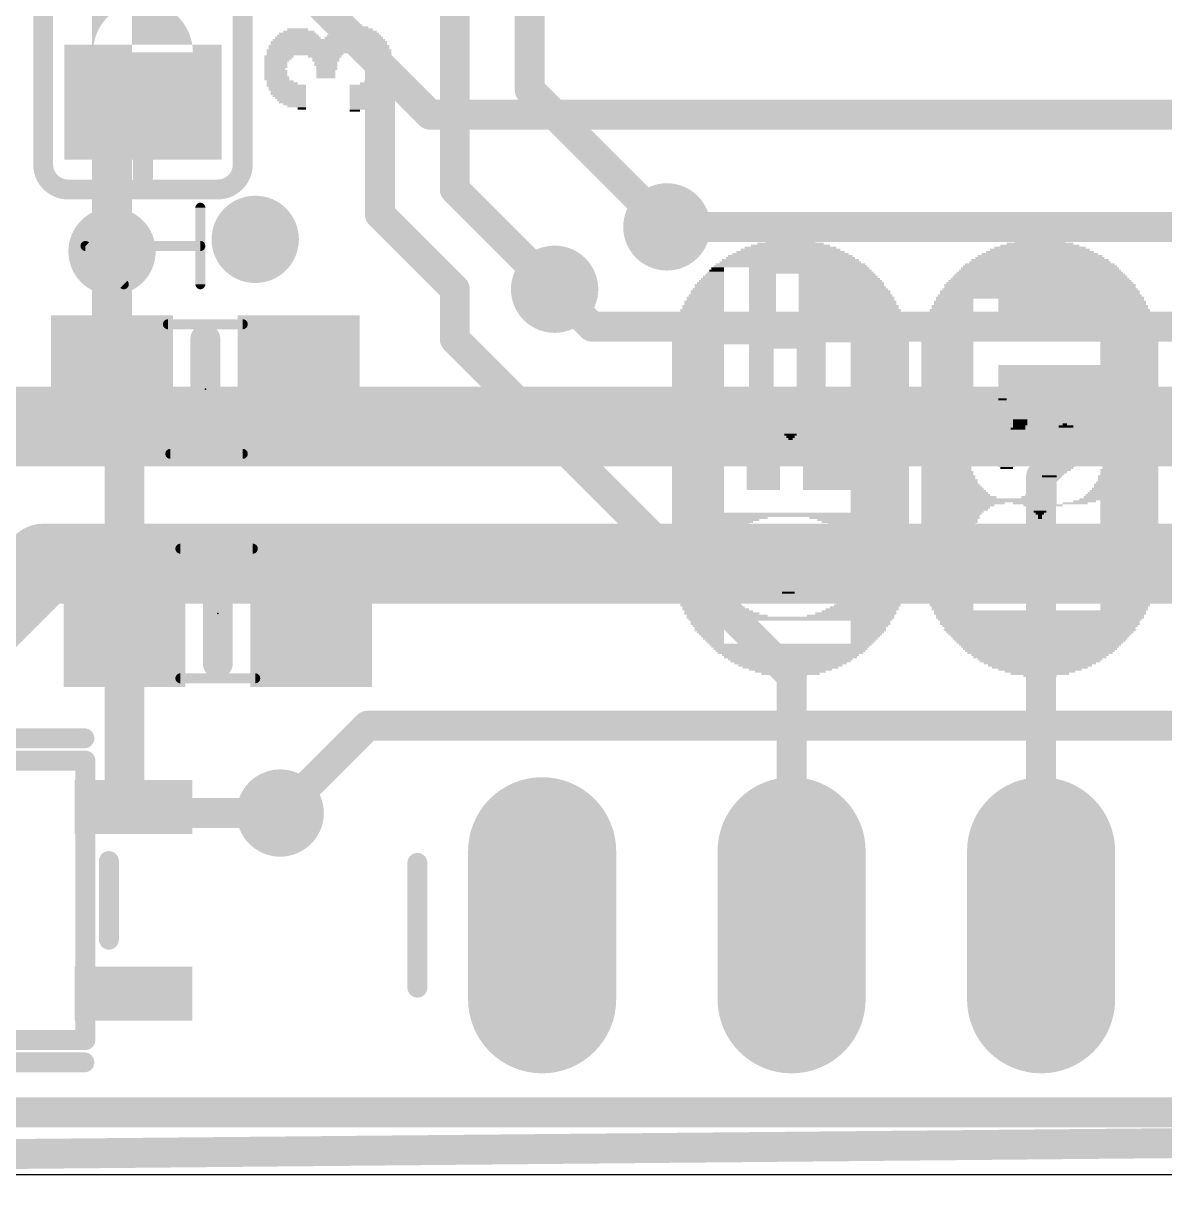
# Model space of a CAD drawing. Extents: x -3.4 to 68.6, y -0.2 to 53.3.
# Drawn here: x 22.66 to 34.28, y -0.15 to 11.73 of the extents above; entities that cross this region are included whole.
import ezdxf

# ---------------------------------------------------------------- set-up
doc = ezdxf.new("R2010")
doc.units = 0
for name, color, linetype in [('1', 12, 'CONTINUOUS'), ('16', 132, 'CONTINUOUS'), ('17', 110, 'CONTINUOUS'), ('18', 3, 'CONTINUOUS'), ('20', 53, 'CONTINUOUS'), ('200', 4, 'CONTINUOUS'), ('21', 40, 'CONTINUOUS'), ('23', 53, 'CONTINUOUS'), ('31', 253, 'CONTINUOUS'), ('51', 253, 'CONTINUOUS')]:
    doc.layers.add(name, color=color, linetype=linetype)

# ---------------------------------------------------------------- blocks, each defined once
blk = doc.blocks.new('RECT')
blk.add_solid([(-0.5, -0.5), (0.5, -0.5), (-0.5, 0.5), (0.5, 0.5)])
blk = doc.blocks.new('LONGP100')
at = {"const_width": 1}
blk.add_lwpolyline([(-0.5, 0), (0.5, 0)], dxfattribs=at)
at = {"const_width": 0.5}
for points in [[(-0.5, 0.25, 1), (-0.5, -0.25)], [(0.5, -0.25, 1), (0.5, 0.25)]]:
    blk.add_lwpolyline(points, format="xyb", dxfattribs=at)
blk = doc.blocks.new('ROUNDV')
at = {"const_width": 0.5}
blk.add_lwpolyline([(0, -0.25, 1), (0, 0.25, 1), (0, -0.25)], format="xyb", dxfattribs=at)

msp = doc.modelspace()

# ---------------------------------------------------------------- linework, layer by layer
at = {"layer": '1'}
for points, const_width in [([(27.813, 19.177), (27.813, 11.049)], 0.3048), ([(27.051, 18.923), (27.051, 10.033)], 0.3048), ([(26.289, 11.303), (25.4, 12.192)], 0.3048), ([(26.289, 9.779), (26.289, 11.303)], 0.3048), ([(27.813, 11.049), (29.21, 9.652)], 0.3048), ([(23.876, 10.922), (23.561, 10.607)], 0.4064), ([(23.561, 10.607), (23.561, 9.4022)], 0.4064), ([(27.051, 10.033), (28.067, 9.017)], 0.3048), ([(27.051, 9.017), (26.289, 9.779)], 0.3048), ([(23.561, 8.001), (23.561, 9.4022)], 0.4064), ([(27.051, 8.509), (27.051, 9.017)], 0.3048), ([(30.48, 5.08), (27.051, 8.509)], 0.3048), ([(23.561, 8.001), (23.688, 7.874)], 0.4064), ([(23.688, 7.874), (23.688, 5.715)], 0.4064), ([(33.02, 7.112), (33.655, 7.747)], 0.3048), ([(33.655, 7.747), (48.895, 7.747)], 0.3048), ([(33.02, 2.54), (33.02, 7.112)], 0.3048), ([(23.688, 3.835), (23.688, 5.715)], 0.4064), ([(30.48, 2.54), (30.48, 5.08)], 0.3048), ([(23.688, 3.835), (23.6881, 3.835)], 0.4064), ([(23.6881, 3.835), (23.7791, 3.744)], 0.4064), ([(23.84, 3.6831), (23.7791, 3.744)], 0.4064), ([(23.84, 3.683), (23.84, 3.6831)], 0.4064), ([(25.273, 3.683), (23.84, 3.683)], 0.3048), ([(67.945, 0.635), (0, 0)], 0.3048)]:
    msp.add_lwpolyline(points, dxfattribs=dict(at, const_width=const_width))
for points, const_width in [([(26.3652, 11.303, 1), (26.2128, 11.303)], 0.1524), ([(26.2351, 11.2491, 1), (26.3429, 11.3569)], 0.1524), ([(27.8669, 11.1029, 1), (27.7591, 10.9951)], 0.1524), ([(23.9478, 10.8502, 1), (23.8042, 10.9938)], 0.2032), ([(27.7368, 11.049, 1), (27.8892, 11.049)], 0.1524), ([(23.6626, 10.607, 1), (23.4594, 10.607)], 0.2032), ([(23.4892, 10.6788, 1), (23.6328, 10.5352)], 0.2032), ([(27.1049, 10.0869, 1), (26.9971, 9.9791)], 0.1524), ([(26.9748, 10.033, 1), (27.1272, 10.033)], 0.1524), ([(26.3429, 9.8329, 1), (26.2351, 9.7251)], 0.1524), ([(26.2128, 9.779, 1), (26.3652, 9.779)], 0.1524), ([(29.1561, 9.5981, 1), (29.2639, 9.7059)], 0.1524), ([(23.6626, 9.4022, 1), (23.4594, 9.4022)], 0.2032), ([(23.4594, 9.4022, 1), (23.6626, 9.4022)], 0.2032), ([(27.1272, 9.017, 1), (26.9748, 9.017)], 0.1524), ([(26.9971, 8.9631, 1), (27.1049, 9.0709)], 0.1524), ([(28.0131, 8.9631, 1), (28.1209, 9.0709)], 0.1524), ([(27.1049, 8.5629, 1), (26.9971, 8.4551)], 0.1524), ([(26.9748, 8.509, 1), (27.1272, 8.509)], 0.1524), ([(23.6328, 8.0728, 1), (23.4892, 7.9292)], 0.2032), ([(23.4594, 8.001, 1), (23.6626, 8.001)], 0.2032), ([(23.7896, 7.874, 1), (23.5864, 7.874)], 0.2032), ([(23.6162, 7.8022, 1), (23.7598, 7.9458)], 0.2032), ([(33.655, 7.8232, 1), (33.655, 7.6708)], 0.1524), ([(33.7089, 7.6931, 1), (33.6011, 7.8009)], 0.1524), ([(33.0962, 7.112, 1), (32.9438, 7.112)], 0.1524), ([(32.9661, 7.1659, 1), (33.0739, 7.0581)], 0.1524), ([(23.7896, 5.715, 1), (23.5864, 5.715)], 0.2032), ([(23.5864, 5.715, 1), (23.7896, 5.715)], 0.2032), ([(30.5562, 5.08, 1), (30.4038, 5.08)], 0.1524), ([(30.4261, 5.0261, 1), (30.5339, 5.1339)], 0.1524), ([(23.688, 3.9366, 1), (23.688, 3.7334)], 0.2032), ([(23.5864, 3.835, 1), (23.7896, 3.835)], 0.2032), ([(23.7599, 3.9068, 1), (23.6163, 3.7632)], 0.2032), ([(23.8509, 3.8158, 1), (23.7073, 3.6722)], 0.2032), ([(23.6881, 3.7334, 1), (23.6881, 3.9366)], 0.2032), ([(23.7073, 3.6722, 1), (23.8509, 3.8158)], 0.2032), ([(23.9416, 3.6831, 1), (23.7384, 3.6831)], 0.2032), ([(23.7682, 3.6113, 1), (23.9118, 3.7549)], 0.2032), ([(23.84, 3.7592, 1), (23.84, 3.6068)], 0.1524), ([(25.273, 3.6068, 1), (25.273, 3.7592)], 0.1524), ([(23.7384, 3.683, 1), (23.9416, 3.683)], 0.2032), ([(30.4038, 2.54, 1), (30.5562, 2.54)], 0.1524), ([(32.9438, 2.54, 1), (33.0962, 2.54)], 0.1524)]:
    msp.add_lwpolyline(points, format="xyb", dxfattribs=dict(at, const_width=const_width))
at = {"layer": '16'}
for points, const_width in [([(23.561, 9.4022), (23.561, 15.682)], 0.4064), ([(25.4, 12.192), (26.797, 10.795)], 0.3048), ([(26.797, 10.795), (48.895, 10.795)], 0.3048), ([(29.21, 9.652), (59.817, 9.652)], 0.3048), ([(28.067, 9.017), (28.448, 8.636)], 0.3048), ([(28.448, 8.636), (62.357, 8.636)], 0.3048), ([(21.336, 7.62), (44.831, 7.62)], 0.8128), ([(22.86, 6.223), (22.225, 5.588)], 0.8128), ([(37.592, 6.223), (22.86, 6.223)], 0.8128), ([(26.162, 4.572), (25.273, 3.683)], 0.3048), ([(35.306, 4.572), (26.162, 4.572)], 0.3048), ([(67.945, 0.635), (0.889, 0.635)], 0.3048)]:
    msp.add_lwpolyline(points, dxfattribs=dict(at, const_width=const_width))
for points, const_width in [([(26.797, 10.8712, 1), (26.797, 10.7188)], 0.1524), ([(26.7431, 10.7411, 1), (26.8509, 10.8489)], 0.1524), ([(29.21, 9.7282, 1), (29.21, 9.5758)], 0.1524), ([(23.4594, 9.4022, 1), (23.6626, 9.4022)], 0.2032), ([(28.1209, 9.0709, 1), (28.0131, 8.9631)], 0.1524), ([(28.448, 8.7122, 1), (28.448, 8.5598)], 0.1524), ([(28.3941, 8.5821, 1), (28.5019, 8.6899)], 0.1524), ([(22.86, 6.4262, 1), (22.86, 6.0198)], 0.4064), ([(23.0037, 6.0793, 1), (22.7163, 6.3667)], 0.4064), ([(26.162, 4.6482, 1), (26.162, 4.4958)], 0.1524), ([(26.2159, 4.5181, 1), (26.1081, 4.6259)], 0.1524), ([(25.2191, 3.7369, 1), (25.3269, 3.6291)], 0.1524)]:
    msp.add_lwpolyline(points, format="xyb", dxfattribs=dict(at, const_width=const_width))
at = {"layer": '20'}
msp.add_line((65.04, 0), (1, 0), dxfattribs=at)
at = {"layer": '21'}
for points, const_width in [([(22.86, 10.287), (22.86, 14.351)], 0.2032), ([(24.892, 14.351), (24.892, 10.287)], 0.2032), ([(24.638, 10.033), (23.114, 10.033)], 0.2032), ([(24.511, 8.509), (24.511, 7.493)], 0.3048), ([(24.638, 5.207), (24.638, 6.223)], 0.3048), ([(23.279, 4.444), (21.679, 4.444)], 0.2032), ([(23.529, 3.194), (23.529, 2.394)], 0.2032), ([(23.279, 1.144), (21.679, 1.144)], 0.2032)]:
    msp.add_lwpolyline(points, dxfattribs=dict(at, const_width=const_width))
for points, const_width in [([(22.86, 10.287, 0.4142), (23.114, 10.033)], 0.2032), ([(22.9108, 10.287, 1), (22.8092, 10.287)], 0.1016), ([(22.8092, 10.287, 1), (22.9108, 10.287)], 0.1016), ([(24.638, 10.033, 0.4142), (24.892, 10.287)], 0.2032), ([(24.9428, 10.287, 1), (24.8412, 10.287)], 0.1016), ([(24.8412, 10.287, 1), (24.9428, 10.287)], 0.1016), ([(23.114, 10.0838, 1), (23.114, 9.9822)], 0.1016), ([(23.114, 9.9822, 1), (23.114, 10.0838)], 0.1016), ([(24.638, 10.0838, 1), (24.638, 9.9822)], 0.1016), ([(24.638, 9.9822, 1), (24.638, 10.0838)], 0.1016), ([(24.5872, 8.509, 1), (24.4348, 8.509)], 0.1524), ([(24.4348, 7.493, 1), (24.5872, 7.493)], 0.1524), ([(24.7142, 6.223, 1), (24.5618, 6.223)], 0.1524), ([(24.5618, 5.207, 1), (24.7142, 5.207)], 0.1524), ([(23.279, 4.3932, 1), (23.279, 4.4948)], 0.1016), ([(23.5798, 3.194, 1), (23.4782, 3.194)], 0.1016), ([(23.4782, 2.394, 1), (23.5798, 2.394)], 0.1016), ([(23.279, 1.0932, 1), (23.279, 1.1948)], 0.1016)]:
    msp.add_lwpolyline(points, format="xyb", dxfattribs=dict(at, const_width=const_width))
at = {"layer": '23'}
for p in [(24.511, 8.001), (24.638, 5.715)]:
    msp.add_point(p, dxfattribs=at)
at = {"layer": '51'}
for points, const_width in [([(23.749, 11.43, 1), (24.003, 11.43)], 1.27), ([(23.9268, 10.668, 1), (23.8252, 10.668)], 0.1016), ([(23.8252, 10.16, 1), (23.9268, 10.16)], 0.1016), ([(24.4856, 9.8474, 1), (24.4348, 9.8474)], 0.0508), ([(23.3088, 9.4756, 1), (23.2728, 9.4396)], 0.0508), ([(23.2908, 9.483, 1), (23.2908, 9.4322)], 0.0508), ([(24.4602, 9.4322, 1), (24.4602, 9.483)], 0.0508), ([(23.6626, 9.0498, 1), (23.6986, 9.0858)], 0.0508), ([(24.4348, 9.0678, 1), (24.4856, 9.0678)], 0.0508), ([(24.13, 8.6864, 1), (24.13, 8.6356)], 0.0508), ([(24.892, 8.6356, 1), (24.892, 8.6864)], 0.0508), ([(24.155, 7.3664, 1), (24.155, 7.3156)], 0.0508), ([(24.892, 7.3156, 1), (24.892, 7.3664)], 0.0508), ([(24.257, 6.4004, 1), (24.257, 6.3496)], 0.0508), ([(24.994, 6.3496, 1), (24.994, 6.4004)], 0.0508), ([(24.257, 5.0804, 1), (24.257, 5.0296)], 0.0508), ([(25.019, 5.0296, 1), (25.019, 5.0804)], 0.0508), ([(23.3402, 4.2164, 1), (23.2386, 4.2164)], 0.1016), ([(23.2894, 4.1656, 1), (23.2894, 4.2672)], 0.1016), ([(26.7208, 3.175, 1), (26.6192, 3.175)], 0.1016), ([(26.6192, 1.905, 1), (26.7208, 1.905)], 0.1016), ([(23.2894, 1.3208, 1), (23.2894, 1.4224)], 0.1016), ([(23.2386, 1.3716, 1), (23.3402, 1.3716)], 0.1016)]:
    msp.add_lwpolyline(points, format="xyb", dxfattribs=dict(at, const_width=const_width))
for points, const_width in [([(23.876, 10.668), (23.876, 10.16)], 0.2032), ([(24.4602, 9.0678), (24.4602, 9.8474)], 0.1016), ([(23.6806, 9.0678), (23.2908, 9.4576)], 0.1016), ([(23.2908, 9.4576), (24.4602, 9.4576)], 0.1016), ([(24.13, 8.661), (24.892, 8.661)], 0.1016), ([(24.155, 7.341), (24.892, 7.341)], 0.1016), ([(24.994, 6.375), (24.257, 6.375)], 0.1016), ([(25.019, 5.055), (24.257, 5.055)], 0.1016), ([(21.6686, 4.2164), (23.2894, 4.2164)], 0.2032), ([(23.2894, 4.2164), (23.2894, 1.3716)], 0.2032), ([(26.67, 3.175), (26.67, 1.905)], 0.2032), ([(23.2894, 1.3716), (21.6686, 1.3716)], 0.2032)]:
    msp.add_lwpolyline(points, dxfattribs=dict(at, const_width=const_width))

# ---------------------------------------------------------------- block references
at = {"layer": '1'}
for p, xscale, yscale, rotation in [((23.876, 10.922), 1.1684, 1.6002, 90), ((23.688, 5.715), 1.24, 1.5, 180), ((25.588, 5.715), 1.24, 1.5, 180), ((23.7791, 3.744), 0.55, 1.2, 270), ((23.7791, 1.844), 0.55, 1.2, 270)]:
    msp.add_blockref('RECT', p, dxfattribs=dict(at, xscale=xscale, yscale=yscale, rotation=rotation))
at = {"layer": '1', "xscale": 1.24, "yscale": 1.5}
for p in [(23.561, 8.001), (25.461, 8.001)]:
    msp.add_blockref('RECT', p, dxfattribs=at)
at = {"layer": '17', "xscale": 1.508, "yscale": 1.508, "rotation": 90}
for p in [(27.94, 2.54), (27.94, 2.54), (30.48, 2.54), (30.48, 2.54), (33.02, 2.54), (33.02, 2.54)]:
    msp.add_blockref('LONGP100', p, dxfattribs=at)
at = {"layer": '18', "xscale": 0.889, "yscale": 0.889}
for p in [(29.21, 9.652), (29.21, 9.652), (25.019, 9.525), (25.019, 9.525), (23.561, 9.4022), (23.561, 9.4022), (28.067, 9.017), (28.067, 9.017), (25.273, 3.683), (25.273, 3.683)]:
    msp.add_blockref('ROUNDV', p, dxfattribs=at)
at = {"layer": '200', "yscale": 0.0212}
for p, xscale in [((25.4625, 11.6412), 0.3175), ((25.4519, 11.6624), 0.2117), ((26.0234, 11.6412), 0.4656), ((26.0128, 11.6624), 0.4022), ((26.0128, 11.6835), 0.3175), ((26.0128, 11.7047), 0.1905), ((25.7694, 11.5354), 1.1853), ((25.7694, 11.5142), 1.1853), ((25.7694, 11.5565), 1.143), ((25.4519, 11.5777), 0.4657), ((25.4519, 11.5989), 0.4233), ((25.4519, 11.62), 0.381), ((26.0234, 11.5777), 0.5926), ((26.0234, 11.5989), 0.5503), ((26.0234, 11.62), 0.508), ((25.7694, 11.4507), 1.27), ((25.5471, 11.4295), 0.8255), ((25.526, 11.4084), 0.7831), ((25.7694, 11.493), 1.2276), ((25.7694, 11.4719), 1.2276), ((26.235, 11.4295), 0.3387), ((26.2668, 11.4084), 0.2752), ((25.2614, 11.3872), 0.2963), ((25.2508, 11.366), 0.2752), ((25.2402, 11.3449), 0.254), ((25.2297, 11.3237), 0.2328), ((25.2297, 11.3025), 0.2328), ((25.2297, 11.2814), 0.2328), ((25.7271, 11.3872), 0.3387), ((25.7376, 11.366), 0.2752), ((25.7376, 11.3449), 0.2752), ((25.7376, 11.3237), 0.2328), ((25.7376, 11.3025), 0.2328), ((25.7482, 11.2814), 0.2117), ((26.2774, 11.3872), 0.254), ((26.2985, 11.3449), 0.254), ((26.288, 11.366), 0.2328), ((26.3091, 11.3237), 0.2328), ((26.3091, 11.3025), 0.2328), ((26.3091, 11.2814), 0.2328), ((25.2402, 11.1756), 0.254), ((25.2402, 11.1544), 0.254), ((25.2191, 11.2602), 0.2117), ((25.2297, 11.2391), 0.2328), ((25.2297, 11.2179), 0.2328), ((25.2297, 11.1967), 0.2328), ((25.7482, 11.2602), 0.2117), ((25.7376, 11.2391), 0.1905), ((25.7376, 11.2179), 0.1905), ((25.7376, 11.1967), 0.1905), ((25.7376, 11.1756), 0.1905), ((26.2774, 11.1544), 0.254), ((26.288, 11.1756), 0.2328), ((26.3091, 11.2602), 0.2328), ((26.3091, 11.2391), 0.2328), ((26.3091, 11.2179), 0.2328), ((26.3091, 11.1967), 0.2328), ((25.272, 11.1332), 0.2752), ((25.2932, 11.1121), 0.3175), ((25.3355, 11.0909), 0.4022), ((25.3461, 11.0697), 0.381), ((25.3461, 11.0486), 0.381), ((26.1927, 11.0909), 0.4233), ((26.1821, 11.0697), 0.4022), ((26.1821, 11.0486), 0.4022), ((26.2456, 11.1121), 0.3175), ((26.2668, 11.1332), 0.2752), ((25.3567, 11.0274), 0.3598), ((25.3567, 11.0062), 0.3598), ((25.3672, 10.9851), 0.3387), ((25.3778, 10.9639), 0.3175), ((25.3884, 10.9427), 0.2963), ((25.399, 10.9216), 0.2752), ((26.1821, 11.0274), 0.4022), ((26.1715, 11.0062), 0.381), ((26.1504, 10.9427), 0.3387), ((26.1398, 10.9216), 0.3175), ((26.161, 10.9851), 0.3598), ((26.161, 10.9639), 0.3598), ((25.4201, 10.9004), 0.2328), ((25.4413, 10.8792), 0.1905), ((25.4942, 10.8581), 0.0847), ((26.1186, 10.9004), 0.2752), ((26.108, 10.8792), 0.254), ((26.0763, 10.8581), 0.1905), ((26.034, 10.8369), 0.1058), ((30.4682, 9.5035), 0.508), ((30.4682, 9.5246), 0.254), ((33.0081, 9.5035), 0.508), ((33.0081, 9.5246), 0.254), ((30.4682, 9.3765), 1.1853), ((30.4682, 9.3976), 1.1006), ((30.4682, 9.4188), 1.016), ((30.4682, 9.44), 0.9313), ((30.4682, 9.4611), 0.8043), ((30.4682, 9.4823), 0.6773), ((33.0081, 9.3765), 1.1853), ((33.0081, 9.3976), 1.1006), ((33.0081, 9.4188), 1.016), ((33.0081, 9.44), 0.9313), ((33.0081, 9.4611), 0.8043), ((33.0081, 9.4823), 0.6773), ((30.4682, 9.2706), 1.5239), ((30.4682, 9.2918), 1.4393), ((30.4682, 9.313), 1.3969), ((30.4682, 9.3341), 1.3123), ((30.4682, 9.3553), 1.27), ((33.0081, 9.2706), 1.5239), ((33.0081, 9.2918), 1.4393), ((33.0081, 9.313), 1.3969), ((33.0081, 9.3341), 1.3123), ((33.0081, 9.3553), 1.2699), ((29.6851, 9.1436), 0.2117), ((29.6956, 9.1648), 0.1905), ((29.7062, 9.186), 0.1693), ((29.7168, 9.2071), 0.1482), ((29.7274, 9.2283), 0.127), ((30.4682, 9.2495), 1.5663), ((30.6587, 9.2283), 1.2276), ((30.6693, 9.2071), 1.2488), ((30.1825, 9.1648), 0.2752), ((30.1825, 9.1436), 0.2752), ((30.6799, 9.186), 1.2699), ((30.955, 9.1436), 0.8043), ((30.9444, 9.1648), 0.7831), ((33.0081, 9.1436), 1.7779), ((33.0081, 9.1648), 1.7356), ((33.0081, 9.186), 1.6933), ((33.0081, 9.2071), 1.6509), ((33.0081, 9.2283), 1.6086), ((33.0081, 9.2495), 1.5663), ((29.6322, 9.0166), 0.3175), ((29.6427, 9.059), 0.2963), ((29.6427, 9.0378), 0.2963), ((29.6533, 9.0801), 0.2752), ((29.6639, 9.1013), 0.254), ((29.6745, 9.1225), 0.2328), ((30.1825, 9.1225), 0.2752), ((30.1825, 9.1013), 0.2752), ((30.1825, 9.0801), 0.2752), ((30.1825, 9.059), 0.2752), ((30.1825, 9.0378), 0.2752), ((30.1825, 9.0166), 0.2752), ((30.9656, 9.1225), 0.8255), ((30.9973, 9.0378), 0.889), ((31.0079, 9.0166), 0.9101), ((30.9762, 9.1013), 0.8466), ((30.9868, 9.0801), 0.8678), ((30.9868, 9.059), 0.8678), ((33.0081, 9.0166), 1.9896), ((33.0081, 9.059), 1.9473), ((33.0081, 9.0378), 1.9473), ((33.0081, 9.0801), 1.9049), ((33.0081, 9.1013), 1.8626), ((33.0081, 9.1225), 1.8203), ((29.6004, 8.932), 0.381), ((29.6004, 8.9108), 0.381), ((29.611, 8.9531), 0.3598), ((29.6216, 8.9955), 0.3387), ((29.6216, 8.9743), 0.3387), ((30.1825, 8.9955), 0.2752), ((30.1825, 8.9743), 0.2752), ((30.1825, 8.9531), 0.2752), ((30.1825, 8.932), 0.2752), ((30.1825, 8.9108), 0.2752), ((31.0185, 8.9955), 0.9313), ((31.0185, 8.9743), 0.9313), ((31.0291, 8.9531), 0.9525), ((31.0397, 8.932), 0.9736), ((31.0397, 8.9108), 0.9736), ((33.0081, 8.932), 2.1166), ((32.1403, 8.9108), 0.381), ((33.0081, 8.9531), 2.0743), ((33.0081, 8.9955), 2.0319), ((33.0081, 8.9743), 2.0319), ((33.3256, 8.9108), 1.4816), ((29.5687, 8.805), 0.4445), ((29.5687, 8.7838), 0.4445), ((29.5792, 8.8473), 0.4233), ((29.5792, 8.8261), 0.4233), ((29.5898, 8.8896), 0.4022), ((29.5898, 8.8685), 0.4022), ((30.1825, 8.8896), 0.2752), ((30.1825, 8.8685), 0.2752), ((30.1825, 8.8473), 0.2752), ((30.1825, 8.8261), 0.2752), ((30.1825, 8.805), 0.2752), ((30.1825, 8.7838), 0.2752), ((31.0608, 8.8473), 1.016), ((31.0608, 8.8261), 1.016), ((31.0714, 8.805), 1.0371), ((31.0714, 8.7838), 1.0371), ((31.0503, 8.8896), 0.9948), ((31.0503, 8.8685), 0.9948), ((32.1085, 8.805), 0.4445), ((32.1085, 8.7838), 0.4445), ((32.1191, 8.8473), 0.4233), ((32.1191, 8.8261), 0.4233), ((32.1297, 8.8896), 0.4022), ((32.1297, 8.8685), 0.4022), ((33.3573, 8.805), 1.5451), ((33.3573, 8.7838), 1.5451), ((33.3362, 8.8896), 1.5028), ((33.3362, 8.8685), 1.5028), ((33.3468, 8.8473), 1.5239), ((33.3468, 8.8261), 1.5239), ((29.5475, 8.678), 0.4868), ((29.5581, 8.7415), 0.4657), ((29.5581, 8.7203), 0.4657), ((29.5581, 8.6992), 0.4657), ((29.5687, 8.7626), 0.4445), ((30.1825, 8.7626), 0.2752), ((31.0714, 8.7626), 1.0371), ((31.3466, 8.7415), 0.5291), ((31.3466, 8.7203), 0.5291), ((31.3466, 8.6992), 0.5291), ((31.3572, 8.678), 0.5503), ((32.0874, 8.678), 0.4868), ((32.098, 8.7415), 0.4657), ((32.098, 8.7203), 0.4657), ((32.098, 8.6992), 0.4657), ((32.1085, 8.7626), 0.4445), ((33.3573, 8.7626), 1.5451), ((33.3679, 8.7415), 1.5663), ((33.3679, 8.7203), 1.5663), ((33.3679, 8.6992), 1.5663), ((33.3785, 8.678), 1.5874), ((29.5369, 8.6145), 0.508), ((29.5369, 8.5933), 0.508), ((29.5369, 8.5722), 0.508), ((29.5369, 8.551), 0.508), ((29.5475, 8.6568), 0.4868), ((29.5475, 8.6357), 0.4868), ((31.3677, 8.6145), 0.5715), ((31.3677, 8.5933), 0.5715), ((31.3677, 8.5722), 0.5715), ((31.3677, 8.551), 0.5715), ((31.3572, 8.6568), 0.5503), ((31.3572, 8.6357), 0.5503), ((32.0768, 8.6145), 0.508), ((32.0768, 8.5933), 0.508), ((32.0768, 8.5722), 0.508), ((32.0768, 8.551), 0.508), ((32.0874, 8.6568), 0.4868), ((32.0874, 8.6357), 0.4868), ((33.3785, 8.6568), 1.5874), ((33.3785, 8.6357), 1.5874), ((33.3891, 8.6145), 1.6086), ((33.3891, 8.5933), 1.6086), ((33.3891, 8.5722), 1.6086), ((33.3891, 8.551), 1.6086), ((29.5263, 8.5087), 0.5291), ((30.4682, 8.4875), 2.4129), ((30.0449, 8.4663), 1.5663), ((29.5263, 8.4452), 0.5291), ((29.5263, 8.424), 0.5291), ((29.5369, 8.5298), 0.508), ((30.4365, 8.4452), 0.7831), ((30.4365, 8.424), 0.7831), ((31.3677, 8.5298), 0.5715), ((31.3783, 8.5087), 0.5926), ((31.3783, 8.4663), 0.5926), ((31.3783, 8.4452), 0.5926), ((31.3783, 8.424), 0.5926), ((32.0662, 8.5087), 0.5291), ((32.0662, 8.4875), 0.5291), ((32.0662, 8.4663), 0.5291), ((32.0662, 8.4452), 0.5291), ((32.0662, 8.424), 0.5291), ((32.0768, 8.5298), 0.508), ((33.9076, 8.5298), 0.5715), ((33.9182, 8.5087), 0.5926), ((33.9182, 8.4875), 0.5926), ((33.9182, 8.4663), 0.5926), ((33.9182, 8.4452), 0.5926), ((33.9182, 8.424), 0.5926), ((29.5263, 8.4028), 0.5291), ((29.5263, 8.3817), 0.5291), ((29.5263, 8.3605), 0.5291), ((29.5263, 8.3393), 0.5291), ((29.5263, 8.3182), 0.5291), ((30.1719, 8.4028), 0.254), ((30.1719, 8.3817), 0.254), ((30.1719, 8.3605), 0.254), ((30.1719, 8.3393), 0.254), ((30.1719, 8.3182), 0.254), ((30.6799, 8.4028), 0.2963), ((30.6799, 8.3817), 0.2963), ((30.6799, 8.3605), 0.2963), ((30.6799, 8.3393), 0.2963), ((30.6799, 8.3182), 0.2963), ((31.3783, 8.4028), 0.5926), ((31.3783, 8.3817), 0.5926), ((31.3783, 8.3605), 0.5926), ((31.3783, 8.3393), 0.5926), ((31.3783, 8.3182), 0.5926), ((32.0662, 8.4028), 0.5291), ((32.0662, 8.3817), 0.5291), ((32.0662, 8.3605), 0.5291), ((32.0662, 8.3393), 0.5291), ((32.0662, 8.3182), 0.5291), ((33.9182, 8.4028), 0.5926), ((33.9182, 8.3817), 0.5926), ((33.9182, 8.3605), 0.5926), ((33.9182, 8.3393), 0.5926), ((33.9182, 8.3182), 0.5926), ((29.5263, 8.297), 0.5291), ((29.5263, 8.2758), 0.5291), ((29.5263, 8.2547), 0.5291), ((29.5263, 8.2335), 0.5291), ((29.5263, 8.2123), 0.5291), ((29.5263, 8.1912), 0.5291), ((30.1719, 8.297), 0.254), ((30.1719, 8.2758), 0.254), ((30.1719, 8.2547), 0.254), ((30.1719, 8.2335), 0.254), ((30.1719, 8.2123), 0.254), ((30.1719, 8.1912), 0.254), ((30.6799, 8.297), 0.2963), ((30.6799, 8.2758), 0.2963), ((30.6799, 8.2547), 0.2963), ((30.6799, 8.2335), 0.2963), ((30.6799, 8.2123), 0.2963), ((30.6799, 8.1912), 0.2963), ((31.3783, 8.297), 0.5926), ((31.3783, 8.2758), 0.5926), ((31.3783, 8.2547), 0.5926), ((31.3783, 8.2335), 0.5926), ((31.3783, 8.2123), 0.5926), ((31.3783, 8.1912), 0.5926), ((32.0662, 8.297), 0.5291), ((32.0662, 8.2758), 0.5291), ((32.0662, 8.2547), 0.5291), ((32.0662, 8.2335), 0.5291), ((32.0662, 8.2123), 0.5291), ((32.0662, 8.1912), 0.5291), ((33.3997, 8.2335), 1.6298), ((33.3997, 8.2123), 1.6298), ((33.3997, 8.1912), 1.6298), ((33.9182, 8.297), 0.5926), ((33.9182, 8.2758), 0.5926), ((33.9182, 8.2547), 0.5926), ((29.5263, 8.17), 0.5291), ((29.5263, 8.1488), 0.5291), ((29.5263, 8.1277), 0.5291), ((29.5263, 8.1065), 0.5291), ((29.5263, 8.0853), 0.5291), ((30.1719, 8.17), 0.254), ((30.1719, 8.1488), 0.254), ((30.1719, 8.1277), 0.254), ((30.1719, 8.1065), 0.254), ((30.1719, 8.0853), 0.254), ((30.6799, 8.17), 0.2963), ((30.6799, 8.1488), 0.2963), ((30.6799, 8.1277), 0.2963), ((30.6799, 8.1065), 0.2963), ((30.6799, 8.0853), 0.2963), ((31.3783, 8.17), 0.5926), ((31.3783, 8.1488), 0.5926), ((31.3783, 8.1277), 0.5926), ((31.3783, 8.1065), 0.5926), ((31.3783, 8.0853), 0.5926), ((32.0662, 8.17), 0.5291), ((32.0662, 8.1488), 0.5291), ((32.0662, 8.1277), 0.5291), ((32.0662, 8.1065), 0.5291), ((32.0662, 8.0853), 0.5291), ((33.3997, 8.17), 1.6298), ((33.3997, 8.1488), 1.6298), ((33.3997, 8.1277), 1.6298), ((33.3997, 8.1065), 1.6298), ((33.3997, 8.0853), 1.6298), ((29.5263, 8.0642), 0.5291), ((29.5263, 8.043), 0.5291), ((29.5263, 8.0218), 0.5291), ((29.5263, 8.0007), 0.5291), ((29.5263, 7.9795), 0.5291), ((29.5263, 7.9583), 0.5291), ((30.1719, 8.0642), 0.254), ((30.1719, 8.043), 0.254), ((30.1719, 8.0218), 0.254), ((30.1719, 8.0007), 0.254), ((30.1719, 7.9795), 0.254), ((30.1719, 7.9583), 0.254), ((30.6799, 8.0642), 0.2963), ((30.6799, 8.043), 0.2963), ((30.6799, 8.0218), 0.2963), ((30.6799, 8.0007), 0.2963), ((30.6799, 7.9795), 0.2963), ((30.6799, 7.9583), 0.2963), ((31.3783, 8.0642), 0.5926), ((31.3783, 8.043), 0.5926), ((31.3783, 8.0218), 0.5926), ((31.3783, 8.0007), 0.5926), ((31.3783, 7.9795), 0.5926), ((31.3783, 7.9583), 0.5926), ((32.0662, 8.0642), 0.5291), ((32.0662, 8.043), 0.5291), ((32.0662, 8.0218), 0.5291), ((32.0662, 8.0007), 0.5291), ((32.0662, 7.9795), 0.5291), ((32.0662, 7.9583), 0.5291), ((33.3997, 8.0642), 1.6298), ((33.3997, 8.043), 1.6298), ((33.3997, 8.0218), 1.6298), ((33.3997, 8.0007), 1.6298), ((33.3997, 7.9795), 1.6298), ((33.3997, 7.9583), 1.6298), ((29.5263, 7.9372), 0.5291), ((29.5263, 7.916), 0.5291), ((29.5263, 7.8949), 0.5291), ((29.5263, 7.8737), 0.5291), ((29.5263, 7.8525), 0.5291), ((29.5263, 7.8314), 0.5291), ((30.1719, 7.9372), 0.254), ((30.1719, 7.916), 0.254), ((30.6799, 7.9372), 0.2963), ((30.6799, 7.916), 0.2963), ((31.3783, 7.9372), 0.5926), ((31.3783, 7.916), 0.5926), ((31.3783, 7.8949), 0.5926), ((31.3783, 7.8737), 0.5926), ((31.3783, 7.8525), 0.5926), ((31.3783, 7.8314), 0.5926), ((32.0662, 7.9372), 0.5291), ((32.0662, 7.916), 0.5291), ((32.0662, 7.8949), 0.5291), ((32.0662, 7.8737), 0.5291), ((32.1615, 7.8525), 0.7196), ((32.1403, 7.8314), 0.6773), ((32.6271, 7.8949), 0.0847), ((32.8811, 7.9372), 0.5926), ((32.8388, 7.916), 0.508), ((32.8599, 7.8525), 0.254), ((32.8917, 7.8949), 0.3175), ((32.8811, 7.8737), 0.2963), ((32.8494, 7.8314), 0.2328), ((33.7489, 7.9372), 0.9313), ((33.8018, 7.916), 0.8255), ((33.823, 7.8949), 0.7831), ((33.8441, 7.8737), 0.7408), ((33.8547, 7.8525), 0.7196), ((33.8653, 7.8314), 0.6985), ((29.5263, 7.8102), 0.5291), ((29.5263, 7.789), 0.5291), ((29.5263, 7.7679), 0.5291), ((29.5263, 7.7467), 0.5291), ((29.5263, 7.7255), 0.5291), ((31.3783, 7.8102), 0.5926), ((31.3783, 7.789), 0.5926), ((31.3783, 7.7679), 0.5926), ((31.3783, 7.7467), 0.5926), ((31.3783, 7.7255), 0.5926), ((32.1297, 7.8102), 0.6561), ((32.1191, 7.789), 0.635), ((32.1085, 7.7679), 0.6138), ((32.098, 7.7467), 0.5926), ((32.0874, 7.7255), 0.5715), ((32.8176, 7.7255), 0.1693), ((32.8494, 7.8102), 0.2328), ((32.8388, 7.789), 0.2117), ((32.8282, 7.7679), 0.1905), ((32.8282, 7.7467), 0.1905), ((33.8759, 7.8102), 0.6773), ((33.8865, 7.789), 0.6561), ((33.8865, 7.7679), 0.6561), ((33.8971, 7.7467), 0.635), ((33.9076, 7.7255), 0.6138), ((29.5263, 7.7044), 0.5291), ((29.5263, 7.6832), 0.5291), ((30.4682, 7.662), 2.4129), ((30.1613, 7.6409), 1.7991), ((30.1401, 7.6197), 1.7568), ((29.6427, 7.5985), 0.762), ((30.5211, 7.5985), 0.4868), ((31.3783, 7.7044), 0.5926), ((31.3783, 7.6832), 0.5926), ((31.3783, 7.6409), 0.5926), ((31.3783, 7.6197), 0.5926), ((31.3783, 7.5985), 0.5926), ((32.0768, 7.6832), 0.5503), ((32.0768, 7.662), 0.5503), ((32.0874, 7.7044), 0.5715), ((32.0662, 7.6409), 0.5291), ((32.0662, 7.6197), 0.5291), ((32.0662, 7.5985), 0.5291), ((32.7859, 7.5985), 0.1482), ((32.8176, 7.7044), 0.1693), ((32.807, 7.6832), 0.1482), ((32.807, 7.662), 0.1482), ((32.807, 7.6409), 0.1482), ((32.7964, 7.6197), 0.127), ((33.2727, 7.5985), 0.1905), ((33.2727, 7.6197), 0.1482), ((33.2621, 7.6409), 0.0423), ((33.9076, 7.7044), 0.6138), ((33.9076, 7.6832), 0.6138), ((33.9182, 7.662), 0.5926), ((33.9182, 7.6409), 0.5926), ((33.9182, 7.6197), 0.5926), ((33.9288, 7.5985), 0.5715), ((29.611, 7.5774), 0.6985), ((29.5898, 7.5562), 0.6561), ((29.5792, 7.535), 0.635), ((29.5687, 7.5139), 0.6138), ((29.5581, 7.4927), 0.5926), ((30.4788, 7.5774), 0.2752), ((30.4788, 7.5562), 0.1905), ((30.4682, 7.535), 0.127), ((30.4682, 7.5139), 0.0847), ((30.4682, 7.4927), 0.0423), ((31.3783, 7.5774), 0.5926), ((31.3783, 7.5562), 0.5926), ((31.3783, 7.535), 0.5926), ((31.3783, 7.5139), 0.5926), ((31.3783, 7.4927), 0.5926), ((32.0556, 7.5774), 0.508), ((32.0556, 7.5562), 0.508), ((32.0556, 7.535), 0.508), ((32.0556, 7.5139), 0.508), ((32.0556, 7.4927), 0.508), ((32.7012, 7.5139), 0.2752), ((32.7012, 7.4927), 0.2752), ((32.7118, 7.535), 0.254), ((32.7329, 7.5562), 0.254), ((32.7435, 7.5774), 0.2328), ((33.2727, 7.5139), 0.2752), ((33.2727, 7.4927), 0.2752), ((33.2727, 7.5562), 0.2328), ((33.2727, 7.535), 0.2328), ((33.2727, 7.5774), 0.1905), ((33.9288, 7.5774), 0.5715), ((33.9288, 7.5562), 0.5715), ((33.9288, 7.535), 0.5715), ((33.9288, 7.5139), 0.5715), ((33.9394, 7.4927), 0.5503), ((29.5475, 7.4715), 0.5715), ((29.5369, 7.4504), 0.5503), ((29.5369, 7.4292), 0.5503), ((29.5263, 7.408), 0.5291), ((29.5263, 7.3869), 0.5291), ((29.5263, 7.3657), 0.5291), ((31.2725, 7.3657), 0.8043), ((31.3677, 7.3869), 0.6138), ((31.3783, 7.4715), 0.5926), ((31.3783, 7.4504), 0.5926), ((31.3783, 7.4292), 0.5926), ((31.3783, 7.408), 0.5926), ((32.0451, 7.4715), 0.4868), ((32.0451, 7.4504), 0.4868), ((32.0451, 7.4292), 0.4868), ((32.0451, 7.408), 0.4868), ((32.0451, 7.3869), 0.4868), ((32.0451, 7.3657), 0.4868), ((32.68, 7.4504), 0.2752), ((32.68, 7.4292), 0.2752), ((32.68, 7.408), 0.2752), ((32.68, 7.3869), 0.2752), ((32.6694, 7.3657), 0.254), ((32.6906, 7.4715), 0.2963), ((33.2515, 7.3869), 0.3175), ((33.2515, 7.3657), 0.3175), ((33.2621, 7.4715), 0.2963), ((33.2621, 7.4504), 0.2963), ((33.2621, 7.4292), 0.2963), ((33.2621, 7.408), 0.2963), ((33.9394, 7.4715), 0.5503), ((33.9394, 7.4504), 0.5503), ((33.9394, 7.4292), 0.5503), ((33.9394, 7.408), 0.5503), ((33.9394, 7.3869), 0.5503), ((33.9394, 7.3657), 0.5503), ((29.5263, 7.3445), 0.5291), ((29.5263, 7.3234), 0.5291), ((29.5263, 7.3022), 0.5291), ((29.5263, 7.281), 0.5291), ((29.5263, 7.2599), 0.5291), ((29.5263, 7.2387), 0.5291), ((30.193, 7.2599), 0.3387), ((30.193, 7.2387), 0.3387), ((30.193, 7.3022), 0.2963), ((30.193, 7.281), 0.2963), ((30.193, 7.3234), 0.254), ((30.193, 7.3445), 0.2117), ((31.1349, 7.2599), 1.0795), ((31.1349, 7.2387), 1.0795), ((31.1455, 7.281), 1.0583), ((31.1561, 7.3022), 1.0371), ((31.1667, 7.3234), 1.016), ((31.1878, 7.3445), 0.9736), ((32.0556, 7.2599), 0.508), ((32.0556, 7.2387), 0.508), ((32.0451, 7.3445), 0.4868), ((32.0451, 7.3234), 0.4868), ((32.0451, 7.3022), 0.4868), ((32.0451, 7.281), 0.4868), ((32.6694, 7.3445), 0.254), ((32.6694, 7.3234), 0.254), ((32.6589, 7.3022), 0.2328), ((32.6589, 7.281), 0.2328), ((32.6694, 7.2599), 0.2117), ((32.6589, 7.2387), 0.1905), ((33.2409, 7.3022), 0.3387), ((33.2303, 7.281), 0.3175), ((33.2303, 7.2599), 0.3175), ((33.2198, 7.2387), 0.2963), ((33.2515, 7.3445), 0.3175), ((33.2515, 7.3234), 0.3175), ((33.9288, 7.281), 0.5715), ((33.9288, 7.2599), 0.5715), ((33.9288, 7.2387), 0.5715), ((33.9394, 7.3445), 0.5503), ((33.9394, 7.3234), 0.5503), ((33.9394, 7.3022), 0.5503), ((29.5263, 7.2175), 0.5291), ((29.5263, 7.1964), 0.5291), ((29.5263, 7.1752), 0.5291), ((29.5263, 7.154), 0.5291), ((29.5263, 7.1329), 0.5291), ((30.193, 7.2175), 0.3387), ((30.193, 7.1964), 0.3387), ((30.193, 7.1752), 0.3387), ((30.193, 7.154), 0.3387), ((30.193, 7.1329), 0.3387), ((31.1349, 7.2175), 1.0795), ((31.1349, 7.1964), 1.0795), ((31.1349, 7.1752), 1.0795), ((31.1349, 7.154), 1.0795), ((31.1349, 7.1329), 1.0795), ((32.0556, 7.2175), 0.508), ((32.0556, 7.1964), 0.508), ((32.0556, 7.1752), 0.508), ((32.0662, 7.154), 0.5291), ((32.0662, 7.1329), 0.5291), ((32.6694, 7.2175), 0.1693), ((32.6694, 7.1964), 0.127), ((33.1245, 7.1329), 0.1905), ((33.1563, 7.154), 0.254), ((33.1986, 7.1964), 0.2963), ((33.188, 7.1752), 0.2752), ((33.2092, 7.2175), 0.3175), ((33.9182, 7.1752), 0.5926), ((33.9182, 7.154), 0.5926), ((33.9182, 7.1329), 0.5926), ((33.9288, 7.2175), 0.5715), ((33.9288, 7.1964), 0.5715), ((29.5263, 7.1117), 0.5291), ((29.5263, 7.0905), 0.5291), ((29.5263, 7.0694), 0.5291), ((29.5263, 7.0482), 0.5291), ((29.5263, 7.0271), 0.5291), ((29.5263, 7.0059), 0.5291), ((30.193, 7.1117), 0.3387), ((30.193, 7.0905), 0.3387), ((30.193, 7.0694), 0.3387), ((30.193, 7.0482), 0.3387), ((30.193, 7.0271), 0.3387), ((30.193, 7.0059), 0.3387), ((31.1349, 7.1117), 1.0795), ((31.1349, 7.0905), 1.0795), ((31.1349, 7.0694), 1.0795), ((31.1349, 7.0482), 1.0795), ((31.1349, 7.0271), 1.0795), ((31.1349, 7.0059), 1.0795), ((32.0768, 7.1117), 0.5503), ((32.0768, 7.0905), 0.5503), ((32.1085, 7.0059), 0.6138), ((32.0874, 7.0694), 0.5715), ((32.0874, 7.0482), 0.5715), ((32.098, 7.0271), 0.5926), ((33.0716, 7.0271), 0.2117), ((33.0716, 7.0059), 0.2117), ((33.0822, 7.0482), 0.1905), ((33.0928, 7.0905), 0.1693), ((33.0928, 7.0694), 0.1693), ((33.1033, 7.1117), 0.1482), ((33.8865, 7.0271), 0.6561), ((33.8865, 7.0059), 0.6561), ((33.8971, 7.0482), 0.635), ((33.9076, 7.1117), 0.6138), ((33.9076, 7.0905), 0.6138), ((33.9076, 7.0694), 0.6138), ((29.5263, 6.9847), 0.5291), ((29.5263, 6.9636), 0.5291), ((29.5263, 6.9424), 0.5291), ((29.5263, 6.9212), 0.5291), ((29.5263, 6.9001), 0.5291), ((29.5263, 6.8789), 0.5291), ((30.193, 6.9847), 0.3387), ((31.1349, 6.9847), 1.0795), ((31.3783, 6.9636), 0.5926), ((31.3783, 6.9424), 0.5926), ((31.3783, 6.9212), 0.5926), ((31.3783, 6.9001), 0.5926), ((31.3783, 6.8789), 0.5926), ((32.1191, 6.9847), 0.635), ((32.1297, 6.9636), 0.6561), ((32.1509, 6.9212), 0.6985), ((32.1826, 6.9001), 0.762), ((32.4895, 6.8789), 1.3758), ((32.1403, 6.9424), 0.6773), ((32.9975, 6.9001), 0.3598), ((33.0187, 6.9212), 0.3175), ((33.0398, 6.9424), 0.2752), ((33.0504, 6.9636), 0.254), ((33.061, 6.9847), 0.2328), ((33.8124, 6.8789), 0.8043), ((33.8336, 6.9001), 0.762), ((33.8441, 6.9212), 0.7408), ((33.8547, 6.9424), 0.7196), ((33.8653, 6.9636), 0.6985), ((33.8759, 6.9847), 0.6773), ((29.5263, 6.8577), 0.5291), ((29.5263, 6.8366), 0.5291), ((29.5263, 6.8154), 0.5291), ((29.5263, 6.7942), 0.5291), ((29.5263, 6.7731), 0.5291), ((31.3783, 6.8577), 0.5926), ((31.3783, 6.8366), 0.5926), ((31.3783, 6.8154), 0.5926), ((31.3783, 6.7942), 0.5926), ((31.3783, 6.7731), 0.5926), ((32.4895, 6.8577), 1.3758), ((32.172, 6.8154), 0.7408), ((32.1509, 6.7942), 0.6985), ((32.225, 6.8366), 0.8466), ((32.1403, 6.7731), 0.6773), ((32.9552, 6.8366), 0.4445), ((33.0398, 6.8154), 0.4022), ((33.0187, 6.7942), 0.2752), ((33.0187, 6.7731), 0.1905), ((33.3679, 6.8366), 0.254), ((33.4632, 6.8577), 0.2328), ((33.9182, 6.8577), 0.5926), ((33.9182, 6.8366), 0.5926), ((33.9182, 6.8154), 0.5926), ((33.9182, 6.7942), 0.5926), ((33.9182, 6.7731), 0.5926), ((29.5263, 6.7519), 0.5291), ((30.4682, 6.7307), 2.4129), ((30.4682, 6.7096), 2.4129), ((29.7062, 6.6672), 0.889), ((29.6745, 6.6461), 0.8255), ((29.7486, 6.6884), 0.9736), ((31.1667, 6.6884), 1.016), ((31.209, 6.6672), 0.9313), ((31.2302, 6.6461), 0.889), ((31.3783, 6.7519), 0.5926), ((32.1191, 6.7519), 0.635), ((32.1085, 6.7307), 0.6138), ((32.098, 6.7096), 0.5926), ((32.098, 6.6884), 0.5926), ((32.0874, 6.6672), 0.5715), ((32.0874, 6.6461), 0.5715), ((33.0081, 6.7519), 0.127), ((33.0081, 6.7307), 0.0847), ((33.0081, 6.7096), 0.0423), ((33.0081, 6.6884), 0.0423), ((33.9182, 6.7519), 0.5926), ((33.9182, 6.7307), 0.5926), ((33.9182, 6.7096), 0.5926), ((33.9182, 6.6884), 0.5926), ((33.9182, 6.6672), 0.5926), ((33.9182, 6.6461), 0.5926), ((29.6321, 6.6037), 0.7408), ((29.611, 6.5826), 0.6985), ((29.6004, 6.5614), 0.6773), ((29.5792, 6.5402), 0.635), ((29.6533, 6.6249), 0.7831), ((31.2619, 6.6249), 0.8255), ((31.2725, 6.6037), 0.8043), ((31.2937, 6.5826), 0.762), ((31.3042, 6.5614), 0.7408), ((31.3254, 6.5402), 0.6985), ((32.0768, 6.6249), 0.5503), ((32.0768, 6.6037), 0.5503), ((32.0662, 6.5826), 0.5291), ((32.0662, 6.5614), 0.5291), ((32.0662, 6.5402), 0.5291), ((33.823, 6.5402), 0.7831), ((33.9076, 6.5614), 0.6138), ((33.9182, 6.6249), 0.5926), ((33.9182, 6.6037), 0.5926), ((33.9182, 6.5826), 0.5926), ((29.5475, 6.4556), 0.5715), ((29.5369, 6.4344), 0.5503), ((29.5369, 6.4132), 0.5503), ((29.5687, 6.5191), 0.6138), ((29.5581, 6.4979), 0.5926), ((29.5581, 6.4767), 0.5926), ((30.4364, 6.4132), 0.5291), ((30.4364, 6.4344), 0.4021), ((30.447, 6.4556), 0.1693), ((31.336, 6.5191), 0.6773), ((31.3466, 6.4979), 0.6561), ((31.3466, 6.4767), 0.6561), ((31.3572, 6.4556), 0.635), ((31.3677, 6.4344), 0.6138), ((31.3677, 6.4132), 0.6138), ((32.0662, 6.5191), 0.5291), ((32.0662, 6.4979), 0.5291), ((32.0662, 6.4767), 0.5291), ((32.0662, 6.4556), 0.5291), ((32.0662, 6.4344), 0.5291), ((32.0662, 6.4132), 0.5291), ((32.7329, 6.4132), 0.3387), ((32.7329, 6.4556), 0.2963), ((32.7329, 6.4344), 0.2963), ((32.7329, 6.4767), 0.254), ((32.7329, 6.4979), 0.2117), ((32.7329, 6.5191), 0.1693), ((33.6748, 6.4132), 1.0795), ((33.6854, 6.4556), 1.0583), ((33.6854, 6.4344), 1.0583), ((33.696, 6.4767), 1.0371), ((33.7172, 6.4979), 0.9948), ((33.7489, 6.5191), 0.9313), ((29.5263, 6.3921), 0.5291), ((29.5263, 6.3709), 0.5291), ((29.5157, 6.3497), 0.508), ((29.5157, 6.3286), 0.508), ((29.5157, 6.3074), 0.508), ((29.5157, 6.2862), 0.508), ((30.4365, 6.2862), 0.8255), ((30.4365, 6.3074), 0.7831), ((30.4365, 6.3286), 0.7408), ((30.4365, 6.3497), 0.6985), ((30.4364, 6.3709), 0.6561), ((30.4364, 6.3921), 0.6138), ((31.3783, 6.3921), 0.5926), ((31.3783, 6.3709), 0.5926), ((31.3889, 6.3497), 0.5715), ((31.3889, 6.3286), 0.5715), ((31.3889, 6.3074), 0.5715), ((31.3889, 6.2862), 0.5715), ((32.0662, 6.3921), 0.5291), ((32.0662, 6.3709), 0.5291), ((32.0662, 6.3497), 0.5291), ((32.0662, 6.3286), 0.5291), ((32.0662, 6.3074), 0.5291), ((32.0662, 6.2862), 0.5291), ((32.7329, 6.3921), 0.3387), ((32.7329, 6.3709), 0.3387), ((32.7329, 6.3497), 0.3387), ((32.7329, 6.3286), 0.3387), ((32.7329, 6.3074), 0.3387), ((32.7329, 6.2862), 0.3387), ((33.6748, 6.3921), 1.0795), ((33.6748, 6.3709), 1.0795), ((33.6748, 6.3497), 1.0795), ((33.6748, 6.3286), 1.0795), ((33.6748, 6.3074), 1.0795), ((33.6748, 6.2862), 1.0795), ((29.5052, 6.2651), 0.4868), ((29.5052, 6.2439), 0.4868), ((29.5052, 6.2228), 0.4868), ((29.5052, 6.2016), 0.4868), ((29.5052, 6.1804), 0.4868), ((30.4365, 6.2016), 0.8678), ((30.4365, 6.1804), 0.8678), ((30.4365, 6.2651), 0.8255), ((30.4365, 6.2439), 0.8255), ((30.4365, 6.2228), 0.8255), ((31.3995, 6.2651), 0.5503), ((31.3995, 6.2439), 0.5503), ((31.3995, 6.2228), 0.5503), ((31.3995, 6.2016), 0.5503), ((31.3995, 6.1804), 0.5503), ((32.0662, 6.2651), 0.5291), ((32.0662, 6.2439), 0.5291), ((32.0662, 6.2228), 0.5291), ((32.0662, 6.2016), 0.5291), ((32.0662, 6.1804), 0.5291), ((32.7329, 6.2651), 0.3387), ((32.7329, 6.2439), 0.3387), ((32.7329, 6.2228), 0.3387), ((32.7329, 6.2016), 0.3387), ((32.7329, 6.1804), 0.3387), ((33.6748, 6.2651), 1.0795), ((33.6748, 6.2439), 1.0795), ((33.6748, 6.2228), 1.0795), ((33.6748, 6.2016), 1.0795), ((33.6748, 6.1804), 1.0795), ((29.5157, 6.0958), 0.508), ((29.5052, 6.1593), 0.4868), ((29.5052, 6.1381), 0.4868), ((29.5052, 6.1169), 0.4868), ((29.5263, 6.0746), 0.4868), ((29.5263, 6.0534), 0.4868), ((30.4365, 6.1593), 0.8255), ((30.4365, 6.1381), 0.8255), ((30.4365, 6.1169), 0.8255), ((30.4365, 6.0958), 0.7831), ((30.4365, 6.0746), 0.7831), ((30.4365, 6.0534), 0.7408), ((31.3889, 6.0958), 0.5715), ((31.3783, 6.0746), 0.5503), ((31.3783, 6.0534), 0.5503), ((31.3995, 6.1593), 0.5503), ((31.3995, 6.1381), 0.5503), ((31.3995, 6.1169), 0.5503), ((32.0662, 6.1593), 0.5291), ((32.0662, 6.1381), 0.5291), ((32.0662, 6.1169), 0.5291), ((32.0662, 6.0958), 0.5291), ((32.0768, 6.0746), 0.508), ((32.0768, 6.0534), 0.508), ((32.7329, 6.1593), 0.3387), ((32.7329, 6.1381), 0.3387), ((32.7329, 6.1169), 0.3387), ((32.7329, 6.0958), 0.3387), ((32.7329, 6.0746), 0.3387), ((32.7329, 6.0534), 0.3387), ((33.6748, 6.1593), 1.0795), ((33.6748, 6.1381), 1.0795), ((33.6748, 6.1169), 1.0795), ((33.6748, 6.0958), 1.0795), ((33.6642, 6.0746), 1.0583), ((33.6642, 6.0534), 1.0583), ((29.5263, 6.0323), 0.4868), ((29.5369, 6.0111), 0.508), ((29.5369, 5.9899), 0.508), ((29.5581, 5.9688), 0.508), ((29.5581, 5.9476), 0.508), ((30.4365, 6.0323), 0.6985), ((30.4364, 6.0111), 0.6561), ((30.4364, 5.9899), 0.5715), ((30.4364, 5.9688), 0.4868), ((30.447, 5.9476), 0.381), ((31.3466, 5.9688), 0.5715), ((31.3466, 5.9476), 0.5715), ((31.3677, 6.0111), 0.5715), ((31.3677, 5.9899), 0.5715), ((31.3783, 6.0323), 0.5503), ((32.0768, 6.0323), 0.508), ((32.0768, 6.0111), 0.508), ((32.0768, 5.9899), 0.508), ((32.0874, 5.9688), 0.4868), ((32.0874, 5.9476), 0.4868), ((33.9076, 6.0323), 0.5715), ((33.9076, 6.0111), 0.5715), ((33.9076, 5.9899), 0.5715), ((33.8971, 5.9688), 0.5503), ((33.8971, 5.9476), 0.5503), ((29.5687, 5.9264), 0.5291), ((29.5792, 5.9053), 0.5503), ((29.6004, 5.8841), 0.5503), ((29.6004, 5.8629), 0.5503), ((29.6321, 5.8418), 0.5715), ((29.6427, 5.8206), 0.5926), ((30.447, 5.9264), 0.127), ((31.2619, 5.8206), 0.6561), ((31.2725, 5.8418), 0.635), ((31.3042, 5.8841), 0.6138), ((31.3042, 5.8629), 0.6138), ((31.3254, 5.9053), 0.6138), ((31.336, 5.9264), 0.5926), ((32.0874, 5.9264), 0.4868), ((32.0874, 5.9053), 0.4868), ((32.098, 5.8841), 0.4657), ((32.098, 5.8629), 0.4657), ((32.1085, 5.8418), 0.4445), ((32.1085, 5.8206), 0.4445), ((33.8971, 5.9264), 0.5503), ((33.8971, 5.9053), 0.5503), ((33.8865, 5.8841), 0.5291), ((33.8865, 5.8629), 0.5291), ((33.8759, 5.8418), 0.508), ((33.8759, 5.8206), 0.508), ((29.6533, 5.7994), 0.6138), ((29.7062, 5.7571), 0.6773), ((29.6851, 5.7783), 0.635), ((29.738, 5.7359), 0.6985), ((29.7697, 5.7148), 0.762), ((29.8226, 5.6936), 0.8255), ((31.082, 5.6936), 0.889), ((31.1349, 5.7148), 0.8255), ((31.1667, 5.7359), 0.762), ((31.1984, 5.7571), 0.7408), ((31.2196, 5.7783), 0.6985), ((31.2513, 5.7994), 0.6773), ((32.1085, 5.7994), 0.4445), ((32.1191, 5.7783), 0.4233), ((32.1191, 5.7571), 0.4233), ((33.0081, 5.7359), 2.1589), ((33.0081, 5.7148), 2.1589), ((33.0081, 5.6936), 2.1166), ((33.8759, 5.7994), 0.508), ((33.8653, 5.7783), 0.4868), ((33.8653, 5.7571), 0.4868), ((30.4682, 5.6724), 2.1166), ((30.4682, 5.6513), 2.0743), ((29.6216, 5.6301), 0.3387), ((29.6216, 5.6089), 0.3387), ((29.6322, 5.5878), 0.3175), ((31.2831, 5.6301), 0.4022), ((31.2831, 5.6089), 0.4022), ((31.2725, 5.5878), 0.381), ((33.0081, 5.6724), 2.1166), ((33.0081, 5.6513), 2.0743), ((33.0081, 5.6301), 2.0319), ((33.0081, 5.6089), 2.0319), ((33.0081, 5.5878), 1.9896), ((29.6427, 5.5666), 0.2963), ((29.6427, 5.5454), 0.2963), ((29.6533, 5.5243), 0.2752), ((29.6639, 5.5031), 0.254), ((29.6745, 5.4819), 0.2328), ((29.6851, 5.4608), 0.2117), ((31.2513, 5.5243), 0.3387), ((31.2619, 5.5666), 0.3598), ((31.2619, 5.5454), 0.3598), ((31.2408, 5.5031), 0.3175), ((31.2302, 5.4819), 0.2963), ((31.2196, 5.4608), 0.2752), ((33.0081, 5.5666), 1.9473), ((33.0081, 5.5454), 1.9473), ((33.0081, 5.5243), 1.9049), ((33.0081, 5.5031), 1.8626), ((33.0081, 5.4819), 1.8203), ((33.0081, 5.4608), 1.7779), ((29.6956, 5.4396), 0.1905), ((29.7062, 5.4184), 0.1693), ((30.4682, 5.3973), 1.6509), ((30.4682, 5.3761), 1.6086), ((30.4682, 5.355), 1.5663), ((31.209, 5.4396), 0.254), ((31.1984, 5.4184), 0.2328), ((33.0081, 5.4396), 1.7356), ((33.0081, 5.4184), 1.6933), ((33.0081, 5.3973), 1.6509), ((33.0081, 5.3761), 1.6086), ((33.0081, 5.355), 1.5663), ((30.4682, 5.3338), 1.5239), ((30.4682, 5.3126), 1.4816), ((30.4682, 5.2915), 1.3969), ((30.4682, 5.2703), 1.3546), ((30.4682, 5.2491), 1.27), ((30.4682, 5.228), 1.2276), ((33.0081, 5.3338), 1.5239), ((33.0081, 5.3126), 1.4816), ((33.0081, 5.2915), 1.3969), ((33.0081, 5.2703), 1.3546), ((33.0081, 5.2491), 1.2699), ((33.0081, 5.228), 1.2276), ((30.4682, 5.2068), 1.143), ((30.4682, 5.1856), 1.0583), ((30.4682, 5.1645), 0.9736), ((30.4682, 5.1433), 0.8466), ((30.4682, 5.1221), 0.7196), ((30.4682, 5.101), 0.5926), ((33.0081, 5.2068), 1.143), ((33.0081, 5.1856), 1.0583), ((33.0081, 5.1645), 0.9736), ((33.0081, 5.1433), 0.8466), ((33.0081, 5.1221), 0.7196), ((33.0081, 5.101), 0.5926), ((30.4682, 5.0798), 0.3387), ((33.0081, 5.0798), 0.3387)]:
    msp.add_blockref('RECT', p, dxfattribs=dict(at, xscale=xscale))
at = {"layer": '31', "xscale": 1.24, "yscale": 1.5}
for p in [(23.561, 8.001), (25.461, 8.001)]:
    msp.add_blockref('RECT', p, dxfattribs=at)
at = {"layer": '31'}
for p, xscale, yscale, rotation in [((23.688, 5.715), 1.24, 1.5, 180), ((25.588, 5.715), 1.24, 1.5, 180), ((23.7791, 3.744), 0.55, 1.2, 270), ((23.7791, 1.844), 0.55, 1.2, 270)]:
    msp.add_blockref('RECT', p, dxfattribs=dict(at, xscale=xscale, yscale=yscale, rotation=rotation))
at = {"layer": '51'}
for p, xscale, yscale in [((23.7939, 8.0022), 0.7501, 1.4501), ((25.2416, 8.0022), 0.7501, 1.4501), ((27.94, 2.54), 0.508, 0.508), ((30.48, 2.54), 0.508, 0.508), ((33.02, 2.54), 0.508, 0.508)]:
    msp.add_blockref('RECT', p, dxfattribs=dict(at, xscale=xscale, yscale=yscale))
for p, xscale, yscale, rotation in [((23.9074, 5.7138), 0.7501, 1.4501, 180), ((25.3552, 5.7138), 0.7501, 1.4501, 180), ((23.654, 3.744), 0.5, 0.65, 270), ((23.654, 1.844), 0.5, 0.65, 270)]:
    msp.add_blockref('RECT', p, dxfattribs=dict(at, xscale=xscale, yscale=yscale, rotation=rotation))

doc.saveas('drawing.dxf')
